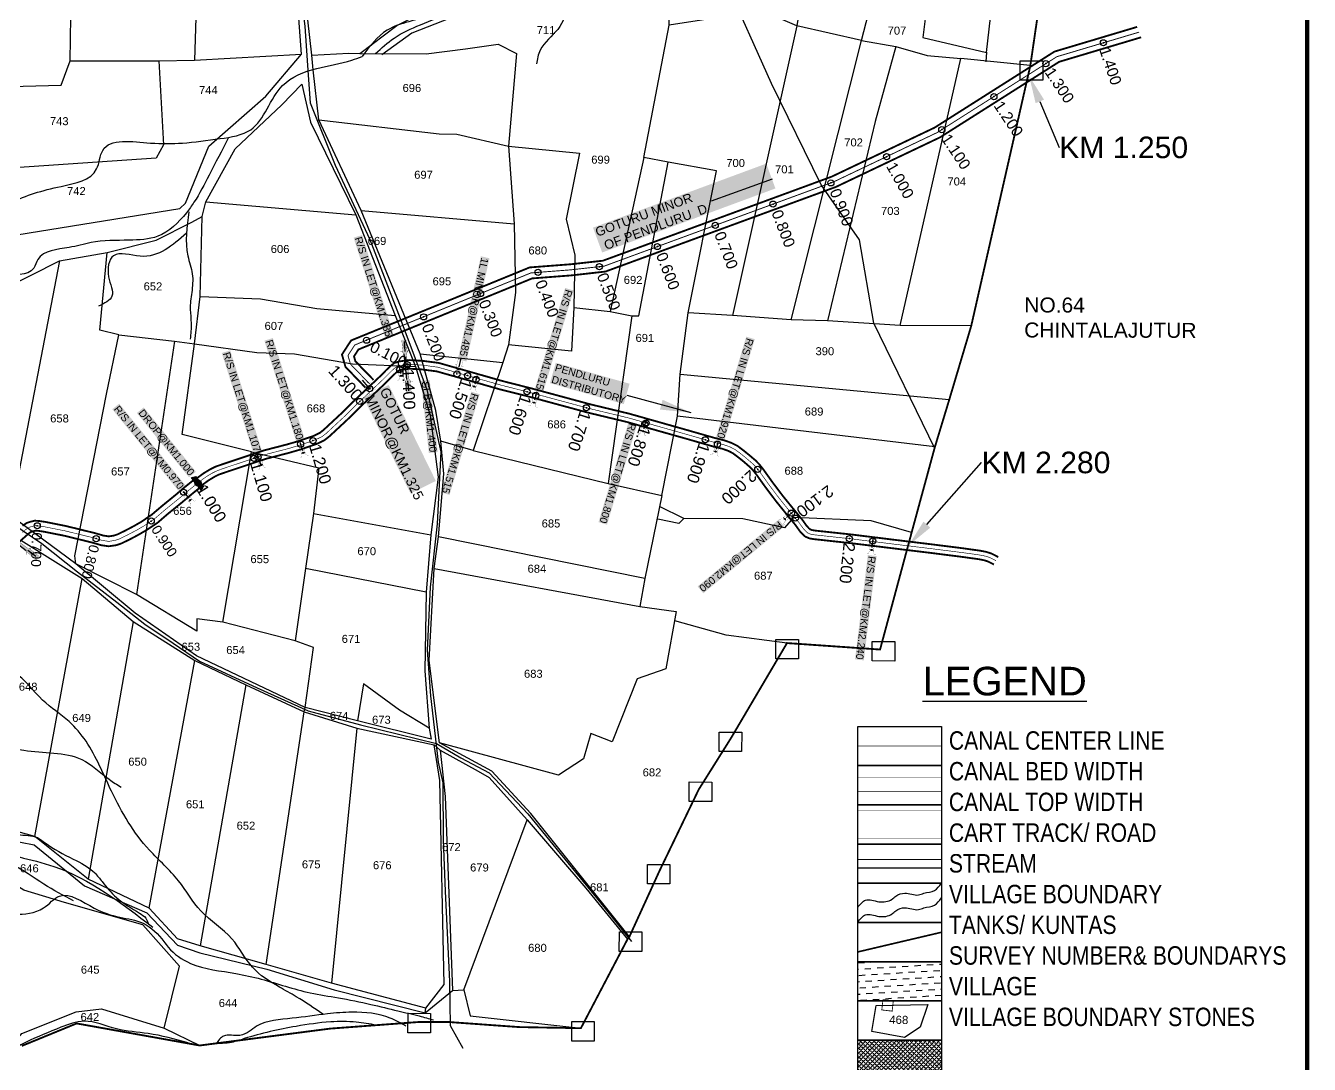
# Model space of a CAD drawing. Header units: inches. Extents: x 203305 to 209081, y 1595524 to 1601295.
# Drawn here: x 206997 to 209081, y 1596409 to 1598095 of the extents above; entities that cross this region are included whole.
import ezdxf
from ezdxf import colors
from ezdxf.entities.mleader import LeaderData, LeaderLine
from ezdxf.enums import TextEntityAlignment as Align
from ezdxf.math import Vec2, Vec3

# ---------------------------------------------------------------- set-up
doc = ezdxf.new("R2010")
doc.units = ezdxf.units.IN
doc.header["$LTSCALE"] = 15
doc.header["$MEASUREMENT"] = 0
doc.header["$PDMODE"] = 32
doc.header["$PDSIZE"] = 10
doc.linetypes.add('ACAD_ISO02W100', pattern=[15, 12, -3])
doc.linetypes.add('HIDDEN2', pattern=[0.1875, 0.125, -0.0625])
for name, color, linetype in [('BOUNDRY STONES', 240, 'Continuous'), ('CANAL1', 7, 'Continuous'), ('CSMark', 72, 'Continuous'), ('PLOT NO', 7, 'Continuous'), ('PLOTS', 7, 'Continuous'), ('PLOTS NO', 7, 'Continuous'), ('RE REMARKS', 7, 'Continuous'), ('ROADS', 1, 'Continuous'), ('STREAMS', 4, 'Continuous'), ('STRUCTURE', 5, 'Continuous'), ('TABLE', 7, 'Continuous'), ('tank', 4, 'Continuous'), ('TEXT', 1, 'Continuous'), ('text2', 7, 'Continuous'), ('TITLEBLOCK', 7, 'Continuous'), ('VILLAGE', 7, 'Continuous'), ('VILLAGE BOUNDRY', 5, 'Continuous'), ('VILLAGE STONES', 240, 'Continuous')]:
    doc.layers.add(name, color=color, linetype=linetype)
doc.styles.add('A', font='arial.ttf')
doc.styles.add('ARIALN', font='ARIALN.TTF')
doc.styles.add('FONT1', font='Arial')
doc.styles.get("Standard").update_dxf_attribs({"font": 'arial.ttf'})
doc.linetypes.add('DOTS', pattern='A,1e-06,-3,["●",Standard,S=3,R=0,X=-1.25,Y=-1.25],-3', length=6.000001)
doc.dimstyles.get("Standard").update_dxf_attribs({"dimtxt": 0.18, "dimasz": 0.18, "dimexe": 0.18, "dimexo": 0.0625, "dimgap": 0.09, "dimtad": 0, "dimtih": 1, "dimtoh": 1, "dimdec": 4, "dimzin": 0, "dimdsep": 46, "dimtxsty": 'Standard', "dimcen": 0.09, "dimadec": 0, "dimazin": 0, "dimtfac": 1, "dimtdec": 4, "dimtofl": 0, "dimtmove": 0, "dimatfit": 3, "dimfxl": 1, "dimtolj": 1, "dimtzin": 0, "dimarcsym": 0})

# ---------------------------------------------------------------- blocks, each defined once
blk = doc.blocks.new('DROP')
h = blk.add_hatch()
h.set_pattern_fill('ANSI31', color=1, scale=10, angle=45)
h.set_pattern_definition([(90, (-324.4107, -25.7687), (-1.25, 0), [])])
h.paths.add_polyline_path([(-9.9, -4.3), (-13.8, 4.1), (13.8, 4.1), (10.2, -4.3)])
at = {"layer": 'STRUCTURE', "color": 5, "const_width": 0.49}
blk.add_lwpolyline([(-9.9, -4.3), (-13.8, 4.1), (13.8, 4.1), (10.2, -4.3), (-9.9, -4.3)], dxfattribs=at)
at = {"layer": 'STRUCTURE', "color": 5}
blk.add_circle((0, 0), 1.33, dxfattribs=at)
blk = doc.blocks.new('1INLET')
at = {"layer": 'STRUCTURE', "color": 190}
for points, const_width in [([(9.4, 10.1), (9.4, 7.3), (5.2, 4.5), (0, 4.5), (0, 4.5), (0, 4.5), (-5.2, 4.5), (-9.4, 7.3), (-9.4, 10.1)], 0.35), ([(0, -4.5), (0, 4.5)], 1.75), ([(7.3, 5.9), (22.7, 5.9)], 0.35), ([(-9.4, -10.1), (-9.4, -7.3), (-5.2, -4.5), (0, -4.5), (5.2, -4.5), (9.4, -7.3), (9.4, -10.1)], 0.35), ([(7.3, -5.9), (22.7, -5.9)], 0.35)]:
    blk.add_lwpolyline(points, dxfattribs=dict(at, const_width=const_width))
at = {"layer": 'STRUCTURE', "color": 0}
blk.add_circle((0, 0), 1.31, dxfattribs=at)
blk.add_leader([(26, 0.1), (5.6, 0)], dimstyle='Standard', override={"dimasz": 8, "dimgap": 0.09, "dimtad": 0}, dxfattribs=at)
blk = doc.blocks.new('1SLB')
at = {"layer": 'STRUCTURE'}
h = blk.add_hatch(dxfattribs=at)
h.set_pattern_fill('DOTS', color=6, scale=14, angle=320.3722, style=0)
h.set_pattern_definition([(320.372247934, (-538945.0768, -1194857.3203), (0.89503691186, 0.39489261377), [0, -0.875])])
h.paths.add_polyline_path([(-43.8, 3.5), (-43.8, -3.5), (-23.1, -3.5), (-21, -2.1), (21, -2.1), (23.1, -3.5), (43.8, -3.5), (43.8, 3.5), (23.1, 3.5), (21, 2.1), (-21, 2.1), (-23.1, 3.5)])
at = {"layer": 'STRUCTURE', "color": 6, "linetype": 'ACAD_ISO02W100', "ltscale": 0.5, "const_width": 0.35}
for points in [[(-43.8, 3.5), (-23.1, 3.5)], [(23.1, 3.5), (43.8, 3.5)], [(-43.8, -3.5), (-23.1, -3.5)], [(23.1, -3.5), (43.8, -3.5)]]:
    blk.add_lwpolyline(points, dxfattribs=at)
at = {"layer": 'STRUCTURE', "color": 6, "const_width": 0.44}
for points in [[(-25.2, 7.7), (-25.2, 4.9), (-21, 2.1), (21, 2.1), (25.2, 4.9), (25.2, 7.7)], [(-25.2, -7.7), (-25.2, -4.9), (-21, -2.1), (21, -2.1), (25.2, -4.9), (25.2, -7.7)]]:
    blk.add_lwpolyline(points, dxfattribs=at)
at = {"layer": 'STRUCTURE', "color": 6}
blk.add_lwpolyline([(-21, -2.1), (21, -2.1)], dxfattribs=at)
blk.add_lwpolyline([(-21, -2.1), (21, -2.1)], dxfattribs=at)
at = {"layer": 'STRUCTURE', "color": 0}
blk.add_circle((0, 0), 0.871, dxfattribs=at)
for points in [[(-40.8, 0), (-24.8, 0)], [(39.6, -0.2), (23.5, -0.2)]]:
    blk.add_leader(points, dimstyle='Standard', override={"dimasz": 10, "dimgap": 0.09, "dimtad": 0}, dxfattribs=at)

msp = doc.modelspace()

# ---------------------------------------------------------------- hatches: boundary and pattern name
at = {"layer": 'tank'}
h = msp.add_hatch(dxfattribs=at)
h.set_pattern_fill('DASH', color=256, scale=80.873786, angle=3.5405, style=0)
h.set_pattern_definition([(3.5405362, (-306349.299, 466964.878), (9.46563631, 10.7142203), [10.1092232, -10.1092232])])
h.paths.add_polyline_path([(208347.8, 1596575.8), (208483.6, 1596575.8), (208483.6, 1596512.1), (208347.8, 1596512.1)])
at = {"layer": 'VILLAGE', "linetype": 'Continuous'}
h = msp.add_hatch(dxfattribs=at)
h.set_pattern_fill('SACNCR', color=256, scale=54.320212, angle=1.5303, style=0)
h.set_pattern_definition([(46.53031993, (-306349.2985, 466964.8784), (-3.695837926, 3.503504088), []), (46.53031993, (-306345.699, 466964.9746), (-3.695837926, 3.503504088), [0, -5.092519894])])
h.paths.add_polyline_path([(208347.8, 1596448.5), (208483.6, 1596448.5), (208483.6, 1596384.8), (208347.8, 1596384.8)])

# ---------------------------------------------------------------- linework, layer by layer
at = {"color": 5, "const_width": 7.28}
msp.add_lwpolyline([(203308.2, 1600797.1), (209077.4, 1600797.1), (209077.4, 1595528), (203308.2, 1595528)], close=True, dxfattribs=at)
at = {"layer": 'BOUNDRY STONES'}
for points in [[(208611.7, 1598038.5), (208648.4, 1598038.4), (208648.3, 1598006.8), (208611.7, 1598006.9)], [(208214.8, 1597099), (208251.5, 1597098.9), (208251.4, 1597067.3), (208214.8, 1597067.4)], [(208371.4, 1597095.6), (208408.1, 1597095.5), (208408, 1597063.9), (208371.3, 1597064)], [(208122.6, 1596948.7), (208159.3, 1596948.7), (208159.2, 1596917.1), (208122.5, 1596917.1)], [(208074.2, 1596867.6), (208110.9, 1596867.5), (208110.8, 1596835.9), (208074.2, 1596836)], [(208006.2, 1596733.9), (208042.8, 1596733.8), (208042.7, 1596702.2), (208006.1, 1596702.3)], [(207960.7, 1596624.2), (207997.4, 1596624.1), (207997.3, 1596592.5), (207960.6, 1596592.6)], [(207617.5, 1596492.1), (207654.2, 1596492), (207654.1, 1596460.4), (207617.4, 1596460.5)], [(207883.3, 1596478.6), (207920, 1596478.6), (207919.9, 1596447), (207883.3, 1596447)]]:
    msp.add_lwpolyline(points, close=True, dxfattribs=at)
at = {"layer": 'CANAL1', "color": 200, "linetype": 'ByBlock', "ltscale": 40, "const_width": 3}
for points in [[(207548.5, 1597507.7), (207516, 1597541.4), (207510.2, 1597561.5), (207525, 1597584.3), (207814.9, 1597702.9), (207881.2, 1597708), (207933.9, 1597713.8), (208305.5, 1597850.3), (208472.6, 1597929.9), (208667.2, 1598053.3), (208801.5, 1598093.4)], [(207561.5, 1597520.3), (207532, 1597550.6), (207529.8, 1597558.5), (207537, 1597569.7), (207819.1, 1597685.1), (207882.8, 1597690), (207938.1, 1597696.2), (208312.5, 1597833.7), (208481.4, 1597914.1), (208674.8, 1598036.7), (208807.9, 1598076.5)]]:
    msp.add_lwpolyline(points, dxfattribs=at)
at = {"layer": 'CANAL1', "color": 1, "linetype": 'HIDDEN2', "ltscale": 4}
for points, const_width in [([(207555, 1597514), (207524, 1597546), (207520, 1597560), (207531, 1597577), (207817, 1597694), (207882, 1597699), (207936, 1597705), (208309, 1597842), (208477, 1597922), (208671, 1598045), (208804.7, 1598084.9)], 1.5), ([(207555, 1597514), (207524, 1597546), (207520, 1597560), (207531, 1597577), (207817, 1597694), (207882, 1597699), (207936, 1597705), (208309, 1597842), (208477, 1597922), (208671, 1598045), (208804.7, 1598084.9)], 1.5), ([(207555, 1597514), (207524, 1597546), (207520, 1597560), (207531, 1597577), (207817, 1597694), (207882, 1597699), (207936, 1597705), (208309, 1597842), (208477, 1597922), (208671, 1598045), (208804.7, 1598084.9)], 1.5), ([(208572.4, 1597226.6), (208570.6, 1597227.6), (208561.7, 1597232.1), (208554.8, 1597234.3), (208545.1, 1597236.2), (208516.6, 1597240.1), (208467.7, 1597246.3), (208405.1, 1597253.9), (208337.1, 1597262.3), (208278.5, 1597268.7), (208271.6, 1597269.7), (208266.4, 1597271.9), (208263.5, 1597274.5), (208259.3, 1597279), (208251.9, 1597289.3), (208237.3, 1597307), (208220.8, 1597327.4), (208204.2, 1597349.3), (208188.6, 1597371.1), (208182.4, 1597379), (208176.5, 1597384.8), (208165.9, 1597393.9), (208157, 1597401.1), (208148.6, 1597407.3), (208140.4, 1597411.5), (208129.7, 1597415.3), (208115.3, 1597418.8), (208070.5, 1597431.7), (207975.2, 1597458.7), (207911.8, 1597473.9), (207818.1, 1597499.2), (207767.5, 1597512.1), (207722.8, 1597524.8), (207690.7, 1597534), (207665.8, 1597541), (207640.9, 1597544.3), (207619.3, 1597545.5), (207611.7, 1597544.5), (207604.6, 1597543.3), (207598.6, 1597541.4), (207594.5, 1597538.4), (207587.5, 1597531.7), (207577.1, 1597521.2), (207561.4, 1597506.4), (207537, 1597483.4), (207514.2, 1597460.9), (207491.4, 1597439.8), (207484.6, 1597433.4), (207477.9, 1597428.3), (207467.5, 1597423.2), (207456.5, 1597419.4), (207442.9, 1597414.7), (207423.1, 1597408.8), (207384.9, 1597398.9), (207324.5, 1597378.9), (207307.9, 1597373.1), (207299.6, 1597369), (207289.3, 1597362.8), (207278.3, 1597354.7), (207276.4, 1597353.2)], 1), ([(207276.4, 1597353.2), (207262, 1597341.6), (207245.4, 1597327.6), (207222.1, 1597308.7), (207205.8, 1597294.7), (207188.1, 1597282.9), (207175.9, 1597275.9), (207161.7, 1597268.4), (207149.1, 1597262.3), (207142, 1597259.8), (207131.5, 1597258.2), (207121.2, 1597259.7), (207107.4, 1597263.8), (207060.4, 1597275.3), (207027.7, 1597281.8), (207018.1, 1597283.3), (207012.1, 1597283.7), (207005.8, 1597282.1), (207001.9, 1597280.9), (206996.5, 1597277.2), (206991.5, 1597272.7)], 1)]:
    msp.add_lwpolyline(points, dxfattribs=dict(at, const_width=const_width))
at = {"layer": 'CANAL1', "color": 200, "const_width": 3}
for points in [[(208576, 1597232.6), (208573.9, 1597233.8), (208564.4, 1597238.6), (208556.6, 1597241.1), (208546.3, 1597243.1), (208517.6, 1597247.1), (208468.5, 1597253.3), (208405.9, 1597260.9), (208337.9, 1597269.3), (208279.4, 1597275.6), (208273.5, 1597276.5), (208270.2, 1597277.9), (208268.4, 1597279.5), (208264.7, 1597283.5), (208257.5, 1597293.6), (208242.8, 1597311.4), (208226.3, 1597331.7), (208209.8, 1597353.5), (208194.2, 1597375.3), (208187.6, 1597383.6), (208181.3, 1597390), (208170.4, 1597399.2), (208161.2, 1597406.6), (208152.3, 1597413.3), (208143.1, 1597417.9), (208131.7, 1597422), (208117.1, 1597425.6), (208072.4, 1597438.4), (207977, 1597465.4), (207913.5, 1597480.7), (207819.9, 1597506), (207769.3, 1597518.9), (207724.7, 1597531.6), (207692.6, 1597540.7), (207667.2, 1597547.9), (207641.6, 1597551.2), (207619.1, 1597552.5), (207610.7, 1597551.4), (207603, 1597550.2), (207595.3, 1597547.8), (207590, 1597543.7), (207582.6, 1597536.7), (207572.2, 1597526.2), (207556.6, 1597511.5), (207532.2, 1597488.5), (207509.3, 1597466), (207486.6, 1597444.9), (207480.1, 1597438.8), (207474.2, 1597434.3), (207464.8, 1597429.6), (207454.2, 1597426), (207440.8, 1597421.3), (207421.2, 1597415.6), (207382.9, 1597405.7), (207322.3, 1597385.5), (207305.2, 1597379.6), (207296.3, 1597375.2), (207285.4, 1597368.6), (207274, 1597360.2), (207272.1, 1597358.7)], [(208568.8, 1597220.6), (208567.2, 1597221.5), (208559.1, 1597225.6), (208553.1, 1597227.5), (208544, 1597229.3), (208515.7, 1597233.2), (208466.8, 1597239.4), (208404.2, 1597247), (208336.3, 1597255.3), (208277.6, 1597261.7), (208269.7, 1597262.9), (208262.6, 1597265.9), (208258.6, 1597269.5), (208253.9, 1597274.5), (208246.4, 1597285), (208231.9, 1597302.6), (208215.3, 1597323.1), (208198.6, 1597345.2), (208183, 1597366.9), (208177.2, 1597374.3), (208171.7, 1597379.7), (208161.5, 1597388.5), (208152.7, 1597395.5), (208144.9, 1597401.3), (208137.6, 1597405.1), (208127.7, 1597408.6), (208113.5, 1597412.1), (208068.6, 1597425), (207973.4, 1597451.9), (207910, 1597467.1), (207816.3, 1597492.5), (207765.6, 1597505.3), (207720.9, 1597518.1), (207688.8, 1597527.2), (207664.4, 1597534.1), (207640.3, 1597537.3), (207619.6, 1597538.5), (207612.7, 1597537.5), (207606.2, 1597536.5), (207601.8, 1597535.1), (207599, 1597533), (207592.4, 1597526.7), (207582, 1597516.2), (207566.2, 1597501.3), (207541.9, 1597478.4), (207519, 1597455.8), (207496.2, 1597434.6), (207489.1, 1597428.1), (207481.6, 1597422.3), (207470.1, 1597416.7), (207458.7, 1597412.8), (207445.1, 1597408), (207424.9, 1597402.1), (207386.8, 1597392.2), (207326.8, 1597372.3), (207310.6, 1597366.7), (207303, 1597362.9), (207293.2, 1597357), (207282.5, 1597349.1), (207280.8, 1597347.7)], [(207271.4, 1597359.4), (207256.9, 1597347.8), (207240.3, 1597333.8), (207217, 1597314.8), (207200.9, 1597301.1), (207183.9, 1597289.7), (207172.1, 1597282.9), (207158, 1597275.5), (207146, 1597269.6), (207140.1, 1597267.6), (207131.5, 1597266.3), (207122.9, 1597267.6), (207109.5, 1597271.5), (207062.1, 1597283.1), (207029.1, 1597289.7), (207019, 1597291.2), (207011.3, 1597291.8), (207003.6, 1597289.8), (206998.4, 1597288.1), (206991.5, 1597283.5)], [(207281.4, 1597347), (207267, 1597335.4), (207250.5, 1597321.5), (207227.2, 1597302.6), (207210.6, 1597288.3), (207192.3, 1597276.2), (207179.8, 1597268.9), (207165.3, 1597261.2), (207152.2, 1597254.9), (207143.9, 1597252), (207131.5, 1597250.2), (207119.5, 1597251.9), (207105.3, 1597256.1), (207058.7, 1597267.5), (207026.3, 1597273.9), (207017.2, 1597275.3), (207012.8, 1597275.6), (207008, 1597274.4), (207005.4, 1597273.6), (207001.4, 1597270.9), (206996.8, 1597266.7), (206986.9, 1597258)]]:
    msp.add_lwpolyline(points, dxfattribs=at)
at = {"layer": 'CANAL1', "color": 1, "linetype": 'HIDDEN2', "ltscale": 100, "const_width": 0.666, "elevation": 9.9}
msp.add_lwpolyline([(208347.8, 1596926), (208483.6, 1596926)], dxfattribs=at)
at = {"layer": 'CANAL1', "color": 5, "ltscale": 100, "const_width": 0.666}
for points, elevation in [([(208484.4, 1596875.3), (208348.6, 1596875.3)], 0.8), ([(208483.6, 1596852.4), (208347.8, 1596852.4)], 9.9)]:
    msp.add_lwpolyline(points, dxfattribs=dict(at, elevation=elevation))
at = {"layer": 'CANAL1', "color": 1, "ltscale": 100, "const_width": 0.666, "elevation": 9.9}
for points in [[(208483.6, 1596822), (208347.8, 1596822)], [(208483.6, 1596775.4), (208347.8, 1596775.4)]]:
    msp.add_lwpolyline(points, dxfattribs=at)
at = {"layer": 'CSMark', "color": 3, "linetype": 'Continuous'}
for p in [(208746.7, 1598067.6), (208653.2, 1598033.7), (208568.8, 1597980.2), (208484.3, 1597926.6), (208394.5, 1597882.7), (208304.1, 1597840.2), (208210.2, 1597805.7), (208116.3, 1597771.2), (208022.5, 1597736.8), (207828.6, 1597694.9), (207928.2, 1597704.1), (207735.2, 1597660.5), (207642.7, 1597622.7), (207550.1, 1597584.8)]:
    msp.add_point(p, dxfattribs=at)
at = {"layer": 'PLOT NO', "elevation": 9.9}
for points in [[(208347.8, 1596957.9), (208483.6, 1596957.9), (208483.6, 1596894.2), (208347.8, 1596894.2)], [(208347.8, 1596894.2), (208483.6, 1596894.2), (208483.6, 1596830.5), (208347.8, 1596830.5)], [(208347.8, 1596830.5), (208483.6, 1596830.5), (208483.6, 1596766.8), (208347.8, 1596766.8)], [(208347.8, 1596766.8), (208483.6, 1596766.8), (208483.6, 1596703.2), (208347.8, 1596703.2)], [(208347.8, 1596703.2), (208483.6, 1596703.2), (208483.6, 1596639.5), (208347.8, 1596639.5)], [(208347.8, 1596639.5), (208483.6, 1596639.5), (208483.6, 1596575.8), (208347.8, 1596575.8)], [(208347.8, 1596575.8), (208483.6, 1596575.8), (208483.6, 1596512.1), (208347.8, 1596512.1)], [(208347.8, 1596512.1), (208483.6, 1596512.1), (208483.6, 1596448.5), (208347.8, 1596448.5)], [(208347.8, 1596448.5), (208483.6, 1596448.5), (208483.6, 1596384.8), (208347.8, 1596384.8)]]:
    msp.add_lwpolyline(points, close=True, dxfattribs=at)
msp.add_lwpolyline([(208370.6, 1596462.7), (208377.5, 1596504.6), (208461.4, 1596506.5), (208449.3, 1596469.7), (208423.9, 1596452.9), (208370.6, 1596462.7)], dxfattribs=at)
at = {"layer": 'PLOT NO', "color": 4}
for points in [[(208347.8, 1596663.8, 9.9), (208360.3, 1596675.8, 9.9), (208382.1, 1596673.2, 9.9), (208403.4, 1596677.3, 9.9), (208409.7, 1596682.3, 9.9), (208424, 1596687.2, 9.9), (208435.4, 1596685.4, 9.9), (208446.5, 1596684.2, 9.9), (208455, 1596686.9, 9.9), (208472.6, 1596691.6, 9.9), (208483.6, 1596703.2, 9.9)], [(208347.8, 1596639.9, 9.9), (208360.3, 1596651.9, 9.9), (208382.1, 1596649.4, 9.9), (208403.4, 1596653.4, 9.9), (208409.7, 1596658.5, 9.9), (208424, 1596663.4, 9.9), (208435.4, 1596661.5, 9.9), (208446.5, 1596660.4, 9.9), (208455, 1596663.1, 9.9), (208472.6, 1596667.8, 9.9), (208483.6, 1596679.3, 9.9)]]:
    msp.add_spline(points, degree=3, dxfattribs=at)
at = {"layer": 'PLOTS'}
for points in [[(206894.6, 1597741.6), (207247, 1597798.4), (207256.2, 1597807.2), (207294, 1597899.7), (207386.5, 1597981.1), (207444.4, 1598049.2), (207430.2, 1598239.8), (207409.8, 1598345.1), (207406.5, 1598382.4), (207392.9, 1598474.4), (207377.5, 1598571.8), (207337.2, 1598759.1), (207335.3, 1598809.4), (207388.3, 1599221.9), (207306.3, 1599279.8), (207287.5, 1599288.4), (207205.7, 1599321.5), (207168.5, 1599323.7), (207116, 1599302.1), (207085.7, 1599299.6), (207024.6, 1599300.8), (206916.8, 1599243.5)], [(207461.4, 1598047.4), (207521.5, 1598050.7), (207539.1, 1598050.1), (207599.1, 1598095.9), (207735.7, 1598164.8), (207750.5, 1598235), (207851.9, 1598213.2), (207864.8, 1598274.9), (208024.9, 1598312.1), (208074.1, 1598352.6), (208115.8, 1598470.9), (208211.3, 1598511.9), (208212.7, 1598520.5)], [(208029.9, 1597332.6), (208054.9, 1597461.5), (208059.3, 1597529.8), (208072.2, 1597629.2), (208118.2, 1597859.5), (208040.1, 1597874), (208000.3, 1597881.6), (208041.4, 1598096.3), (208044.1, 1598288.9), (208064.1, 1598315.9), (208151.1, 1598446.6), (208247.5, 1598501.3), (208309.4, 1598468.8), (208356.1, 1598443.8), (208473.4, 1598376.1), (208534.2, 1598332.5), (208658.5, 1598239.1)], [(208309.4, 1598468.8), (208248.7, 1598095.1), (208144.5, 1597624.9)], [(208239.5, 1597617.9), (208354.1, 1598071.4), (208368.8, 1598129.5), (208393.1, 1598242.6), (208324.8, 1598261.7), (208356.1, 1598443.8)], [(208534.2, 1598332.5), (208489, 1598326.6), (208458.1, 1598114.9), (208453.4, 1598076.2), (208556.7, 1598051.7), (208584.6, 1598293.7)], [(208044.1, 1598288.9), (207929.2, 1598255.2), (207851.5, 1598167.7), (207783.9, 1598186.5), (207745.5, 1598130.7), (207623.9, 1598083), (207575.2, 1598048.3)], [(207068.7, 1598038.2), (207071.9, 1598252.9)], [(207277.3, 1598246), (207270.8, 1598039.5)], [(207976.9, 1596616.3), (207817.1, 1596816.4), (207753.6, 1596884.9), (207668.6, 1596931), (207651.8, 1597064.9), (207659.8, 1597214), (207667.2, 1597265.4), (207675.5, 1597367.8), (207670.8, 1597420.9), (207662.9, 1597470.7), (207637.2, 1597562.4), (207541.3, 1597795.3), (207472.9, 1597942.5), (207463.4, 1598023.9), (207461.4, 1598047.4), (207439.5, 1598239.2)], [(208354.1, 1598071.4), (208248.7, 1598095.1), (208192.1, 1598119.3), (208041.4, 1598096.3)], [(207539.1, 1598050.1), (207646.9, 1598049.9), (207710.8, 1598057.9), (207763.7, 1598065.1), (207793.8, 1598050.4), (207780.9, 1597899.9), (207790.1, 1597773.5), (207792, 1597662.4), (207780.8, 1597577.1), (207771.2, 1597548.7), (207723.4, 1597405.8), (207670.8, 1597420.9)], [(208354.1, 1598071.4), (208409.8, 1598061.4), (208460.7, 1598047.2), (208514.9, 1598042.3)], [(206889.1, 1597994.4), (207054, 1597998.9), (207068.7, 1598038.2), (207212.9, 1598038.3), (207270.8, 1598039.5), (207444.4, 1598049.2)], [(208409.8, 1598061.4), (208376.3, 1597939.7), (208298.4, 1597616.2)], [(208556.8, 1598052.1), (208555.5, 1598036.9)], [(207212.9, 1598038.3), (207220.4, 1597901.9), (207208.8, 1597880.2), (206882.5, 1597858.2)], [(208416.4, 1597608.4), (208514.9, 1598042.3)], [(208628, 1598030.5), (208514.9, 1598042.3)], [(206913.1, 1597644), (207051.7, 1597713.8), (207129.1, 1597727.3), (207208.6, 1597747.3), (207266.5, 1597776.2), (207283.3, 1597785.6), (207289.2, 1597809.6), (207337, 1597895.3), (207412.4, 1597967), (207444.9, 1598000.2), (207459, 1597939), (207533, 1597788.1), (207596.8, 1597624.9), (207629.9, 1597542.2), (207653.5, 1597463.3), (207666.3, 1597362.6), (207654.4, 1597268.6), (207647, 1597175.9), (207644.9, 1597048.1), (207651.8, 1596955.1), (207654.9, 1596937)], [(207472.9, 1597942.5), (207667.8, 1597919.6), (207697, 1597919.1), (207780.9, 1597899.9), (207896.2, 1597888.5), (207874.4, 1597781.5), (207888.6, 1597722.7), (207886.6, 1597637.7), (207883.1, 1597567), (207780.8, 1597577.1)], [(208000.3, 1597881.6), (207945.8, 1597631.4)], [(207886.6, 1597637.7), (207945.8, 1597631.4), (207980.7, 1597624.6), (207992.2, 1597624.1), (208040.1, 1597874)], [(207289.2, 1597809.6), (207533, 1597788.1)], [(207541.3, 1597795.3), (207790.1, 1597773.5)], [(207316.8, 1597126.8), (207363.1, 1597403.7), (207250.8, 1597431.5), (207271, 1597578.7), (207280, 1597655.8), (207283.3, 1597785.6)], [(207051.7, 1597713.8), (206972, 1597300)], [(207450.4, 1596988.5), (207463.8, 1597086.1), (207434.2, 1597097), (207316.8, 1597126.8), (207274.3, 1597132.7), (207274.3, 1597112.5), (207176.5, 1597171.9), (207077.9, 1597221.6), (207076.2, 1597234.7), (207127.7, 1597497.3), (207147.9, 1597593.3), (207117.2, 1597601.1), (207129.1, 1597727.3)], [(207280, 1597655.8), (207377.8, 1597651.9), (207469.5, 1597636.2), (207596.8, 1597624.9)], [(208532, 1597607.9), (208416.4, 1597608.4), (208298.4, 1597616.2), (208239.5, 1597617.9), (208144.5, 1597624.9), (208072.2, 1597629.2)], [(207980.7, 1597624.6), (207942.7, 1597352.1)], [(207147.9, 1597593.3), (207238.3, 1597583.4), (207271, 1597578.7), (207372.1, 1597564.9), (207433.3, 1597562.9), (207527.1, 1597546.4), (207629.9, 1597542.2)], [(207238.3, 1597583.4), (207176.5, 1597171.9)], [(207637.2, 1597562.4), (207771.2, 1597548.7)], [(208059.3, 1597529.8), (208496.4, 1597488.4)], [(208473, 1597411.4), (208054.9, 1597461.5)], [(207363.1, 1597403.7), (207472.6, 1597377.8), (207464.2, 1597303.7), (207451.1, 1597214.3), (207434.2, 1597097)], [(207723.4, 1597405.8), (207942.7, 1597352.1), (208029.9, 1597332.6), (208002.1, 1597197.7), (207994.1, 1597152.7), (208052.9, 1597144.3), (208036.1, 1597051.5), (207989.5, 1597035.2), (207949.2, 1596932.5), (207914.3, 1596946.4), (207902.2, 1596905), (207862.1, 1596878.5), (207668.6, 1596931)], [(208435.3, 1597272.8), (208369.7, 1597291.6), (208243.4, 1597297), (208228.9, 1597280.3), (208161.4, 1597294.9), (208065.4, 1597295.1), (208026, 1597314.9)], [(207654.9, 1596937), (207535.2, 1596966.7), (207450.4, 1596988.5), (207274.1, 1597072.3), (207174.4, 1597141.5), (207077.9, 1597221.6), (206972, 1597300)], [(207464.2, 1597303.7), (207654.4, 1597268.6)], [(208065.4, 1597295.1), (208057.2, 1597287.2), (208023, 1597294.3)], [(206989, 1597259.9), (207088.5, 1597197.7), (207171.4, 1597128.2), (207271.3, 1597064.7), (207354.1, 1597025.2), (207448.8, 1596981.5), (207534.2, 1596955.2), (207660, 1596927.9), (207669.9, 1596919.2), (207731.3, 1596885.1), (207749.2, 1596874.7), (207810.9, 1596806.4), (207906.3, 1596695.3), (207973.9, 1596612.3)], [(208002.1, 1597197.7), (207667.2, 1597265.4)], [(207647, 1597175.9), (207451.1, 1597214.3)], [(207659.8, 1597214), (207994.1, 1597152.7)], [(207011.3, 1596779.1), (207088.5, 1597197.7)], [(207171.4, 1597128.2), (207097.9, 1596709.6)], [(208232.9, 1597093.1), (208134.3, 1597105.8), (208050.5, 1597129.3)], [(207196.9, 1596662.5), (207271.3, 1597064.7)], [(207354.1, 1597025.2), (207280.2, 1596601.5)], [(207651.8, 1596955.1), (207603.8, 1596984), (207545, 1597026.8), (207535.2, 1596966.7)], [(207387.1, 1596571.2), (207448.8, 1596981.5), (207450.4, 1596988.5)], [(207534.2, 1596955.2), (207493.5, 1596540.9)], [(207646.3, 1596500.5), (207676, 1596539), (207668.9, 1596869.9), (207660, 1596927.9)], [(207669.9, 1596919.2), (207677.9, 1596844.2), (207689.6, 1596528.9)], [(207645.6, 1596492.9), (207646.3, 1596500.5), (207493.5, 1596540.9), (207387.1, 1596571.2), (207280.2, 1596601.5), (207243.3, 1596612.9), (207196.9, 1596662.5), (207097.9, 1596709.6), (207011.3, 1596779.1), (206920.1, 1596804.3), (206865.7, 1596816.6), (206818.1, 1596852.6), (206791.5, 1596871.6), (206758.7, 1596890.3), (206759.3, 1596876.9)], [(206921.1, 1596782.7), (207010.4, 1596765.5), (207091.9, 1596699.1), (207193.6, 1596654.9), (207243.1, 1596602.7), (207279.3, 1596590.5), (207388.2, 1596563.5), (207497.7, 1596529.9), (207645.6, 1596492.9), (207689.6, 1596528.9), (207707.9, 1596530.2), (207810.9, 1596806.4)], [(207221.5, 1596467.8), (207246.5, 1596568.8), (207187.1, 1596635.5), (207059.5, 1596672.1), (206993.9, 1596692), (206912.6, 1596742.3)], [(207707.9, 1596530.2), (207718.5, 1596488.1), (207898.2, 1596467.9)], [(206902.4, 1596353.4), (206990.3, 1596459.3), (207078.7, 1596494.4), (207119.6, 1596499.3), (207221.5, 1596467.8), (207279.2, 1596439.8)]]:
    msp.add_lwpolyline(points, dxfattribs=at)
at = {"layer": 'ROADS'}
for points in [[(208472.8, 1597408.9), (208373.9, 1597612.4), (208350.4, 1597747.8), (208288.6, 1597837.2), (208207.9, 1598001.5), (208132.5, 1598169.8), (208076.2, 1598296.6), (208018.2, 1598439.3), (207937.3, 1598572.6), (207847.2, 1598675.3), (207815.4, 1598731), (207737.2, 1598836.9), (207681.5, 1598922.3), (207608.5, 1599023.1), (207434.8, 1599191.8), (207388.9, 1599231.6), (207342.8, 1599263.7)], [(207425, 1598281.8), (207450.1, 1598094.8), (207455.2, 1598015.3), (207458.7, 1597970.3), (207499.2, 1597868.9), (207555.4, 1597748.1), (207604.7, 1597620.1), (207647.8, 1597504.6), (207670.6, 1597403.6), (207665, 1597286.7), (207653.7, 1597183.9), (207648.5, 1597081.5), (207654, 1597007.4), (207666.6, 1596899.5), (207674, 1596866.1), (207674.7, 1596773.6), (207677.8, 1596690.4), (207685, 1596543.8), (207685.8, 1596472.1), (207706.7, 1596435.5)], [(206756.4, 1597586.5), (206804.3, 1597521), (206867.4, 1597424), (206916.5, 1597349.9), (206975.9, 1597286.9), (207022.8, 1597254.6), (207080.6, 1597208.6), (207144.9, 1597159.3), (207190, 1597123.9), (207236, 1597093.1), (207278.7, 1597063.9), (207372.8, 1597020.3), (207455.3, 1596983.2), (207540.1, 1596960.2), (207663.8, 1596930.1), (207703.3, 1596907), (207749.2, 1596882.6), (207812.2, 1596815.7), (207864.6, 1596751.3), (207909.3, 1596696.9), (207939.9, 1596659.5), (207980.2, 1596608.4)]]:
    msp.add_lwpolyline(points, dxfattribs=at)
at = {"layer": 'ROADS', "ltscale": 0.15, "const_width": 1.33, "elevation": 9.9}
msp.add_lwpolyline([(208347.8, 1596741.7), (208483.6, 1596741.7)], dxfattribs=at)
at = {"layer": 'ROADS', "linetype": 'DOTS', "ltscale": 0.5, "elevation": 9.9}
msp.add_lwpolyline([(208347.8, 1596728.3), (208483.6, 1596728.3)], dxfattribs=at)
at = {"layer": 'STREAMS'}
for points in [[(208487.7, 1598609.9), (208456.3, 1598594.4), (208435, 1598582.7), (208410.4, 1598572.9), (208368.8, 1598576.4), (208333.1, 1598570.8), (208280.2, 1598549.7), (208241.4, 1598533.8), (208219.6, 1598515.9), (208192.8, 1598495.5), (208119.9, 1598456.6), (208099.1, 1598414.7), (208093.4, 1598387.2), (208054.8, 1598329.5), (208034, 1598306.8), (207988.6, 1598285.9), (207937.6, 1598282.1), (207901.8, 1598266.4), (207886.8, 1598238.6), (207864.4, 1598214.9), (207825, 1598208.2), (207782.2, 1598215.1), (207759.1, 1598202.3), (207742.7, 1598165.7), (207711.5, 1598144.7), (207655.7, 1598113), (207583.7, 1598088.1), (207542.8, 1598045.4)], [(207564.9, 1598050.1), (207594.8, 1598075), (207637.5, 1598096.8), (207690.9, 1598116.6), (207727.4, 1598131.2), (207761.1, 1598159.9), (207802.6, 1598194.5), (207831.3, 1598188.3), (207851.8, 1598185.6), (207886, 1598216.7), (207899.4, 1598231.8), (207887.8, 1598189.5), (207860.6, 1598089.4), (207832, 1598055.4), (207826, 1598033.2)], [(206751.3, 1597614.7), (206885.2, 1597744.6), (206972.5, 1597807.8), (207054, 1597834.5), (207111.9, 1597862.8), (207121.7, 1597892.9), (207199.1, 1597904.9), (207251.2, 1597904.8), (207312.3, 1597912), (207362.1, 1597926.5), (207413.7, 1597998.2), (207469.2, 1598025.8), (207526.2, 1598039.5), (207542.8, 1598045.4)], [(207325.6, 1597912.8), (207294.5, 1597852.6), (207269.9, 1597808.7), (207257.7, 1597791.7), (207211.2, 1597753.5), (207164.7, 1597747.1), (207102.8, 1597743.2), (207067, 1597735.2), (207016.4, 1597715.8), (207009.9, 1597701.9), (206956.9, 1597688.2), (206921.8, 1597668.8), (206887.6, 1597645.3), (206833.8, 1597628.3), (206783.2, 1597602.4), (206766.9, 1597598.4)], [(207261.8, 1597793.3), (207260, 1597721.7), (207267.2, 1597692.4), (207266.3, 1597662.2), (207263.8, 1597634.6), (207265.4, 1597612.6), (207263.7, 1597586.6)], [(207257.6, 1597758.3), (207182.6, 1597721), (207139.4, 1597722), (207131.2, 1597687.8), (207136.8, 1597656.1), (207114.8, 1597639.8)], [(206014.7, 1597242.8), (206041.7, 1597227.6), (206067.3, 1597206.2), (206081.7, 1597191.6), (206082.9, 1597149.4), (206131.1, 1597198), (206183, 1597178.4), (206201.9, 1597140.5), (206208.2, 1597118.3), (206227, 1597084.8), (206267.8, 1597057.8), (206302.3, 1597079), (206344.5, 1597067.5), (206388.9, 1597062.6), (206419.1, 1597049.3), (206448.7, 1597047.5), (206473, 1597039), (206481.9, 1597024), (206491.6, 1597005.7), (206531.4, 1597007.4), (206565.5, 1596993.6), (206568.2, 1596976.5), (206581.4, 1596975.9), (206590.7, 1597003.4), (206599.8, 1597017.1), (206638.1, 1597010.5), (206661.4, 1596953.6), (206719.1, 1596910.7), (206772.1, 1596876.4), (206819.7, 1596850.4), (206855.3, 1596825.5), (206885.2, 1596805.7), (206942.2, 1596801.3), (206964, 1596788.7), (206984.1, 1596782.1), (207015.8, 1596777.2), (207028.2, 1596768.7), (207073.7, 1596742.5), (207108.7, 1596720), (207120.6, 1596705.9), (207144, 1596680), (207181.7, 1596654.7), (207191.5, 1596646.6), (207195.7, 1596637.6)], [(207479.1, 1596490.7), (207436.1, 1596519), (207408.6, 1596534.6), (207364.9, 1596566.7), (207331.6, 1596612.8), (207281.2, 1596658.2), (207244.9, 1596707.2), (207197.5, 1596757.1), (207136, 1596852.6), (207094.6, 1596933.6), (207067.2, 1596965.6), (207024.2, 1597000.5), (206977.6, 1597045.2), (206926.4, 1597058.7)], [(205247.4, 1596714.3), (205260, 1596714.3), (205283.3, 1596720), (205315.4, 1596733.4), (205365.9, 1596745.1), (205401.3, 1596753.4), (205466.2, 1596769.6), (205496.8, 1596787), (205530.8, 1596808.7), (205564.7, 1596856.8), (205598.9, 1596875.4), (205659.5, 1596886.5), (205722.2, 1596887.7), (205789.9, 1596918.1), (205823.1, 1596946.4), (205883.9, 1596992.9), (205988.9, 1596998.2), (206042.5, 1596988.6), (206147.6, 1596958.6), (206204.7, 1596947), (206261.6, 1596942), (206431, 1596922), (206546.2, 1596904.6), (206639.1, 1596899.2), (206714.9, 1596877.7), (206930.4, 1596761.2), (207042.1, 1596730.5), (207203, 1596632.1)], [(207074.4, 1596674.5), (207026.2, 1596701.7), (206975, 1596733.5), (206883.9, 1596767.6), (206833.5, 1596797.9), (206748.4, 1596830.5), (206672.3, 1596834.4), (206582.6, 1596815.1), (206536.5, 1596759.4), (206466.4, 1596783.7), (206369.8, 1596837.6), (206301.3, 1596867.9), (206259.2, 1596907.2), (206157.5, 1596942.1), (205983.2, 1596980.3), (205873.1, 1596963.3), (205833.1, 1596928), (205802.8, 1596894.9), (205730.4, 1596875.5), (205651.2, 1596857.6), (205564.5, 1596844), (205516.7, 1596788), (205446.7, 1596746.6), (205307.8, 1596709.2), (205252.9, 1596684.8)], [(206935.7, 1596936.2), (206993.6, 1596919), (207087.9, 1596903.9), (207132.4, 1596871.9), (207151.6, 1596859.2)], [(206892.2, 1596507.5), (206863.9, 1596475.6), (206850.9, 1596452.4), (206830, 1596434.5), (206795.4, 1596458.7), (206760.8, 1596501.7), (206733.5, 1596537.6), (206722.1, 1596563.2), (206791.7, 1596523.7), (206820.8, 1596518.9), (206855, 1596540.8), (206885.8, 1596602.3), (206905.8, 1596633.4), (206959.4, 1596653.8), (206978.8, 1596653.2), (207025.6, 1596663.1), (207051.8, 1596682.4), (207107.8, 1596662.9), (207149.5, 1596648.1), (207187.4, 1596638.3), (207221.1, 1596608.6), (207228.2, 1596599.3), (207264.3, 1596573.1), (207338.1, 1596556.7), (207379, 1596547.5), (207458.6, 1596525.3), (207504.4, 1596517.2), (207557.2, 1596506.5), (207601, 1596496.1), (207635.7, 1596487.8), (207658.9, 1596481.2)], [(207613.8, 1596471.3), (207588.6, 1596484.4), (207526.5, 1596493.9), (207486.8, 1596491.2), (207429.3, 1596483.9), (207371.7, 1596471), (207359.6, 1596462.6), (207344.6, 1596456.1), (207318, 1596455.2), (207305.8, 1596442.2)], [(207260.3, 1596444.1), (207195.4, 1596459.2), (207144, 1596466.8), (207091.3, 1596479.1), (207053.8, 1596469.4), (206997.5, 1596445.1), (206961.5, 1596423.7), (206932, 1596409.3), (206915.3, 1596427.1), (206905.9, 1596437.9), (206865.2, 1596419.8), (206839.5, 1596394.1), (206811.9, 1596385.3), (206730.6, 1596422), (206715.7, 1596444.4), (206699.5, 1596472.5), (206712.5, 1596472.4), (206736.3, 1596440.6), (206769.4, 1596420.9), (206797.9, 1596401.7), (206832.4, 1596376.9)], [(207566.1, 1596472.8), (207533.4, 1596477.6), (207491.9, 1596478.1), (207435.8, 1596470.8), (207351.6, 1596450.9), (207331, 1596444.9), (207301.6, 1596442.7)]]:
    msp.add_spline(points, degree=3, dxfattribs=at)
at = {"layer": 'text2', "color": 2, "linetype": 'Continuous'}
for p in [(207615, 1597542, 85), (207604, 1597537, 86), (207697, 1597530, 87), (207728, 1597521, 88), (207555, 1597506, 84), (207825, 1597495, 89), (208002, 1597448, 90), (207443, 1597416, 83), (208120, 1597416, 91), (207374, 1597395, 82), (207276.4, 1597353.2), (207253, 1597338, 80), (208240, 1597304, 92), (208372, 1597259, 93)]:
    msp.add_point(p, dxfattribs=at)
at = {"layer": 'text2', "color": 3, "linetype": 'Continuous'}
for p in [(207616.4, 1597545.1), (207714.2, 1597527.3), (207810.7, 1597501.1), (207539.1, 1597485.4), (207907.2, 1597475.1), (208004.1, 1597450.5), (207463.1, 1597421.7), (208100.3, 1597423.1), (207367.3, 1597393.1), (208185.4, 1597375.1), (207276.4, 1597353.2), (207200.5, 1597291.2), (208246.4, 1597295.9), (207015.4, 1597283.5), (207111.1, 1597262.7), (208334.2, 1597262.6)]:
    msp.add_point(p, dxfattribs=at)
at = {"layer": 'VILLAGE BOUNDRY', "const_width": 3}
msp.add_lwpolyline([(208658.5, 1598239.1), (208628, 1598030.5), (208532, 1597607.9), (208496.4, 1597488.4), (208473, 1597411.4), (208435.3, 1597272.8), (208384, 1597082.6), (208232.9, 1597093.1), (208142.1, 1596939.1), (208089.5, 1596855.3), (208025.9, 1596723.4), (207976.9, 1596616.3), (207973.9, 1596612.3), (207898.2, 1596467.9), (207797.6, 1596469.7), (207682.5, 1596478), (207633, 1596477.8), (207491, 1596467.2), (207279.2, 1596439.8), (207079.4, 1596475.6), (206990.4, 1596439.1)], dxfattribs=at)
at = {"layer": 'VILLAGE BOUNDRY', "linetype": 'ACAD_ISO02W100', "ltscale": 2, "const_width": 2.66, "elevation": 9.9}
msp.add_lwpolyline([(208347.8, 1596591.7), (208483.6, 1596623.6)], dxfattribs=at)
at = {"layer": 'VILLAGE STONES', "const_width": 1.35, "elevation": 0.8}
msp.add_lwpolyline([(208388.7, 1596514.3), (208405.5, 1596512.4), (208403.6, 1596495.6), (208386.8, 1596497.5)], close=True, dxfattribs=at)

# ---------------------------------------------------------------- block references
at = {"layer": 'text2', "color": 3, "linetype": 'Continuous'}
for name, p, rotation in [('1SLB', (207615, 1597542, 85), 275.6471961815504), ('DROP', (207276.4, 1597353.2), 127.9352680206592), ('1SLB', (206981.9, 1597258.2, 79), 322.1056394858758)]:
    msp.add_blockref(name, p, dxfattribs=dict(at, rotation=rotation))
for p, xscale, yscale, zscale, rotation in [((207606, 1597527), 0.7000000000000001, 0.7000000000000001, 0.7000000000000001, 101.1580106466922), ((207699, 1597537.8, 87), 0.7, 0.7, 0.7, 75.44971292098481), ((207555, 1597506, 84), 0.7, 0.7, 0.7, 131.0717423981366), ((207724.9, 1597509.6), 0.7000000000000001, 0.7000000000000001, 0.7000000000000001, 74.02321959423395), ((207822.1, 1597483.5, 182), 0.7, 0.7, 0.7, 75.65688654887641), ((207999.2, 1597437.2, 182), 0.7, 0.7, 0.7, 75.65688654887641), ((207447.4, 1597401.9, 83), 0.7, 0.7, 0.7, 107.0022412184586), ((208116.9, 1597404, 182), 0.7, 0.7, 0.7, 75.65688654887641), ((207378.5, 1597382.4, 82), 0.7, 0.7, 0.7, 108.452254343001), ((207263.8, 1597325.1, 80), 0.7, 0.7, 0.7, 129.4751262709981), ((208229.2, 1597294.6), 0.7000000000000001, 0.7000000000000001, 0.7000000000000001, 40.90056296405523), ((208370.4, 1597244.2, 94), 0.7, 0.7, 0.7, 83.20645558229324)]:
    msp.add_blockref('1INLET', p, dxfattribs=dict(at, xscale=xscale, yscale=yscale, zscale=zscale, rotation=rotation))

# ---------------------------------------------------------------- texts
at = {"layer": 'CSMark', "color": 1, "linetype": 'Continuous', "style": 'FONT1'}
for s, rotation, p in [('1.400', 288.7326, (208768.4, 1598000)), ('1.300', 303.7233, (208693, 1597972.4)), ('1.200', 303.7233, (208610.2, 1597918.2)), ('1.100', 303.7233, (208524.8, 1597864.7)), ('1.000', 299.4942, (208432.2, 1597816.8)), ('0.900', 291.1999, (208332.9, 1597771.2)), ('0.800', 291.1999, (208238.5, 1597736.7)), ('0.700', 291.1999, (208145.6, 1597701.5)), ('0.600', 291.1999, (208051, 1597667.7)), ('0.500', 291.1999, (207954.9, 1597634.4)), ('0.400', 291.1999, (207854.7, 1597623.1)), ('0.300', 291.1999, (207763, 1597591)), ('0.200', 291.1999, (207670.5, 1597552)), ('0.100', 333.2164, (207614, 1597547.5))]:
    msp.add_text(s, height=18, rotation=rotation, dxfattribs=at).set_placement(p, align=Align.MIDDLE_RIGHT)
at = {"layer": 'CSMark', "color": 1}
for s, height, rotation, p in [('1.300', 19, 311.8813, (207493.9, 1597540.3)), ('1.400', 19, 272.2193, (207617.5, 1597538.6)), ('1.500', 19, 252.0644, (207713, 1597520.8)), ('1.600', 19, 252.0644, (207809.5, 1597494.7)), ('1.700', 19, 252.0644, (207906.1, 1597468.7)), ('1.800', 19, 252.0644, (208003, 1597444)), ('1.200', 19, 286.4144, (207465.8, 1597415.7)), ('1.900', 19, 252.0644, (208099.2, 1597416.7)), ('1.100', 19, 286.4144, (207370, 1597387.1)), ('2.000', 19, 222.8249, (208179.5, 1597368.6)), ('1.000', 19, 301.9309, (207280.7, 1597348.2)), ('2.100', 19, 216.576, (208305, 1597342.9)), ('0.900', 16, 303.3804, (207206.4, 1597282.1)), ('0.700', 16, 268.2784, (207015, 1597272.7)), ('0.800', 16, 256.074, (207108.5, 1597252.2)), ('2.200', 19, 263.829, (208334.4, 1597256))]:
    msp.add_text(s, height=height, rotation=rotation, dxfattribs=at).set_placement(p, align=Align.MIDDLE_LEFT)
at = {"layer": 'PLOT NO'}
msp.add_text('468', height=13.31, rotation=358.6877, dxfattribs=at).set_placement((208414.4, 1596481.5, 9.9), align=Align.MIDDLE_CENTER)
at = {"layer": 'PLOTS NO'}
for s, p in [('711', (207826.5, 1598081.7)), ('707', (208396.3, 1598080.9)), ('744', (207278.1, 1597984.4)), ('696', (207608.6, 1597987.8)), ('743', (207036, 1597933.9)), ('702', (208325.8, 1597899.4)), ('699', (207915, 1597871.4)), ('700', (208134.3, 1597866)), ('697', (207627.5, 1597846.9)), ('701', (208213.5, 1597855.7)), ('704', (208493.4, 1597836)), ('742', (207063.8, 1597820.5)), ('703', (208385.5, 1597788.2)), ('669', (207552, 1597739.5)), ('606', (207394.6, 1597726.4)), ('680', (207813, 1597724)), ('652', (207188.1, 1597665.7)), ('695', (207657.3, 1597673.9)), ('692', (207967.8, 1597676.2)), ('607', (207384.5, 1597601.5)), ('691', (207986.9, 1597582)), ('390', (208279.2, 1597560.4)), ('658', (207036.4, 1597451.3)), ('668', (207452.8, 1597467.6)), ('689', (208261.7, 1597462.5)), ('686', (207843.6, 1597441.7)), ('657', (207135.3, 1597365.2)), ('688', (208228.8, 1597366.4)), ('656', (207236.1, 1597301.3)), ('685', (207834.5, 1597280.8)), ('655', (207361.6, 1597222.9)), ('670', (207535.3, 1597235.8)), ('684', (207811.6, 1597207.3)), ('687', (208179.3, 1597196)), ('671', (207509.8, 1597093.4)), ('653', (207249.7, 1597080.7)), ('654', (207322.3, 1597075.3)), ('683', (207805.8, 1597036.8)), ('648', (206985.5, 1597015.8)), ('674', (207490.5, 1596968.5)), ('649', (207072.2, 1596965.1)), ('673', (207559.1, 1596962.2)), ('650', (207163.2, 1596894.1)), ('682', (207998.5, 1596876.7)), ('651', (207256.8, 1596824.9)), ('652', (207339.1, 1596790.2)), ('672', (207672.7, 1596755.4)), ('646', (206987.5, 1596721)), ('675', (207445.1, 1596727.4)), ('676', (207560.5, 1596726)), ('679', (207718.3, 1596722.3)), ('681', (207913, 1596690.1)), ('680', (207812.5, 1596591.9)), ('645', (207086.2, 1596556.5)), ('644', (207310.2, 1596502.3)), ('642', (207085.7, 1596479.6))]:
    msp.add_text(s, height=13, rotation=359.8583, dxfattribs=at).set_placement(p)
at = {"layer": 'STRUCTURE', "color": 5, "attachment_point": 1, "bg_fill": 1, "box_fill_scale": 1.1, "bg_fill_color": 7, "bg_fill_true_color": 16777215, "bg_fill_transparency": 0}
for s, insert, char_height, width, rotation in [('{\\f@Arial Unicode MS|b0|i0|c0|p34;\\C1;GOTURU MINOR \\P OF PENDLURU  D\\Ftxt|c0; }', (207919.8, 1597766.6), 15, 296.897, 20.2818), ('R/S IN LET@KM1.385', (207542.1, 1597754), 12, 168.243, 287.5254), ('1L MINOR@KM1.485', (207748.4, 1597716.9), 12, 169.258, 257.3925), ('R/S IN LET@KM1.615', (207884.9, 1597664.7), 12, 168.243, 253.2946), ('R/S IN LET@KM1.180', (207397.2, 1597586.8), 12, 168.243, 287.5254), ('R/S IN LET@KM1.920', (208179, 1597585.6), 12, 168.243, 253.2946), ('R/S IN LET@KM1.107', (207328, 1597566.8), 12, 168.243, 287.5254), ('{\\C1;PENDLURU DISTRIBUTORY }', (207858.2, 1597546.7), 12, 122.238, 344.1242), ('{\\f@Arial Unicode MS|b0|i0|c0|p34;GOTUR MINOR@KM1.325}', (207585.4, 1597510), 16, 170.523, 296.1511), ('SLB@KM1.400', (207651.6, 1597518.8), 12, 115.25, 276.3472), ('R/S IN LET@KM0.970', (207148.3, 1597480.1), 12, 168.202, 309.0547), ('R/S IN LET@KM1.515', (207732.4, 1597496.3), 12, 168.243, 253.2946), ('DROP@KM1.000', (207188.2, 1597474), 12, 131.997, 309.0547), ('R/S IN LET@KM1.800', (207988.2, 1597447.9), 12, 168.243, 253.2946), ('R/S IN LET@KM2.090', (208226.9, 1597282.6), 12, 168.243, 219.4805), ('R/S IN LET@KM2.240', (208377.1, 1597233.3), 12, 168.243, 262.9904)]:
    msp.add_mtext(s, dxfattribs=dict(at, insert=insert, char_height=char_height, width=width, rotation=rotation))
at = {"layer": 'TABLE', "extrusion": (0.000201441, 0.004807, 0.999988), "style": 'A'}
msp.add_text('%%ULEGEND', height=46.41, rotation=359.9999, dxfattribs=at).set_placement((208586.4, 1597012.7, 7728.5), align=Align.MIDDLE)
at = {"layer": 'TEXT', "insert": (208618.2, 1597654.2), "char_height": 24.357, "width": 289.24, "attachment_point": 1, "rotation": 359.8583}
msp.add_mtext('NO.64 CHINTALAJUTUR ', dxfattribs=at)
at = {"layer": 'TITLEBLOCK', "extrusion": (0.000201441, 0.004807, 0.999988), "insert": (208495.8, 1596949.9, 9.9), "char_height": 29.908, "width": 627.049, "attachment_point": 1, "text_direction": (1, -1e-06, -0.000201), "style": 'ARIALN'}
msp.add_mtext('CANAL CENTER LINE \\PCANAL BED WIDTH {\\H1.52882x; }\\PCANAL TOP WIDTH {\\H1.35255x; }\\PCART TRACK/ ROAD{\\H1.4113x; }\\PSTREAM {\\H1.39172x; }\\PVILLAGE BOUNDARY{\\H1.39825x; }\\PTANKS/ KUNTAS{\\H1.39607x; }\\PSURVEY NUMBER& BOUNDARYS{\\H1.3968x; }\\PVILLAGE{\\H1.39655x; }\\PVILLAGE BOUNDARY STONES{\\H1.39664x; }', dxfattribs=at)

# ---------------------------------------------------------------- leaders
at = {"layer": 'RE REMARKS', "color": 1}
for points in [[(208208.7, 1597846.1), (208109.8, 1597810.4)], [(208077, 1597467.1), (207973.5, 1597495)]]:
    msp.add_leader(points, dimstyle='Standard', override={"dimasz": 50}, dxfattribs=at)
at = {"layer": 'VILLAGE STONES', "color": 1}
ml = msp.add_multileader_mtext('Standard', dxfattribs=at)
ml.set_content('KM 1.250', color=1)
ml.set_leader_properties()
ml.build(insert=Vec2(0, 0))
ml.multileader.update_dxf_attribs({"dogleg_length": 0.36, "arrow_head_size": 45})
ctx = ml.context
ctx.base_point, ctx.char_height, ctx.arrow_head_size, ctx.landing_gap_size, ctx.plane_origin = Vec3(208674.9, 1597897.5), 35, 45, 0.09, Vec3(209145.1, 1598155.1)
notes = []
notes.append((ctx, [(0, (1, 1, 0), (208674.9, 1597897.5), (1, 0), 1.396927018504357e-11, [(0, [(208626, 1598013.9)], 0, [])])]))
ctx.mtext.insert, ctx.mtext.flow_direction = Vec3(208675, 1597915.3), 5
ml = msp.add_multileader_mtext('Standard', dxfattribs=at)
ml.set_content('KM 2.280', color=1)
ml.set_leader_properties()
ml.build(insert=Vec2(0, 0))
ml.multileader.update_dxf_attribs({"dogleg_length": 0.36, "arrow_head_size": 45})
ctx = ml.context
ctx.base_point, ctx.char_height, ctx.arrow_head_size, ctx.landing_gap_size, ctx.plane_origin = Vec3(208548.7, 1597386), 35, 45, 0.09, Vec3(209019, 1597643.6)
notes.append((ctx, [(0, (1, 1, 0), (208548.7, 1597386), (1, 0), 1.396927018504357e-11, [(0, [(208430.3, 1597251.6)], 0, [])])]))
ctx.mtext.insert, ctx.mtext.flow_direction = Vec3(208548.8, 1597403.8), 5
for ctx, leaders in notes:
    for number, flags, end, landing, length, lines in leaders:
        leader = LeaderData()
        leader.index, (leader.has_last_leader_line, leader.has_dogleg_vector, leader.attachment_direction) = number, flags
        leader.last_leader_point, leader.dogleg_vector, leader.dogleg_length = Vec3(end), Vec3(landing), length
        for number, points, colour, breaks in lines:
            line = LeaderLine()
            line.index, line.vertices, line.color, line.breaks = number, Vec3.list(points), colors.encode_raw_color(colour), breaks
            leader.lines.append(line)
        ctx.leaders.append(leader)

doc.saveas('drawing.dxf')
